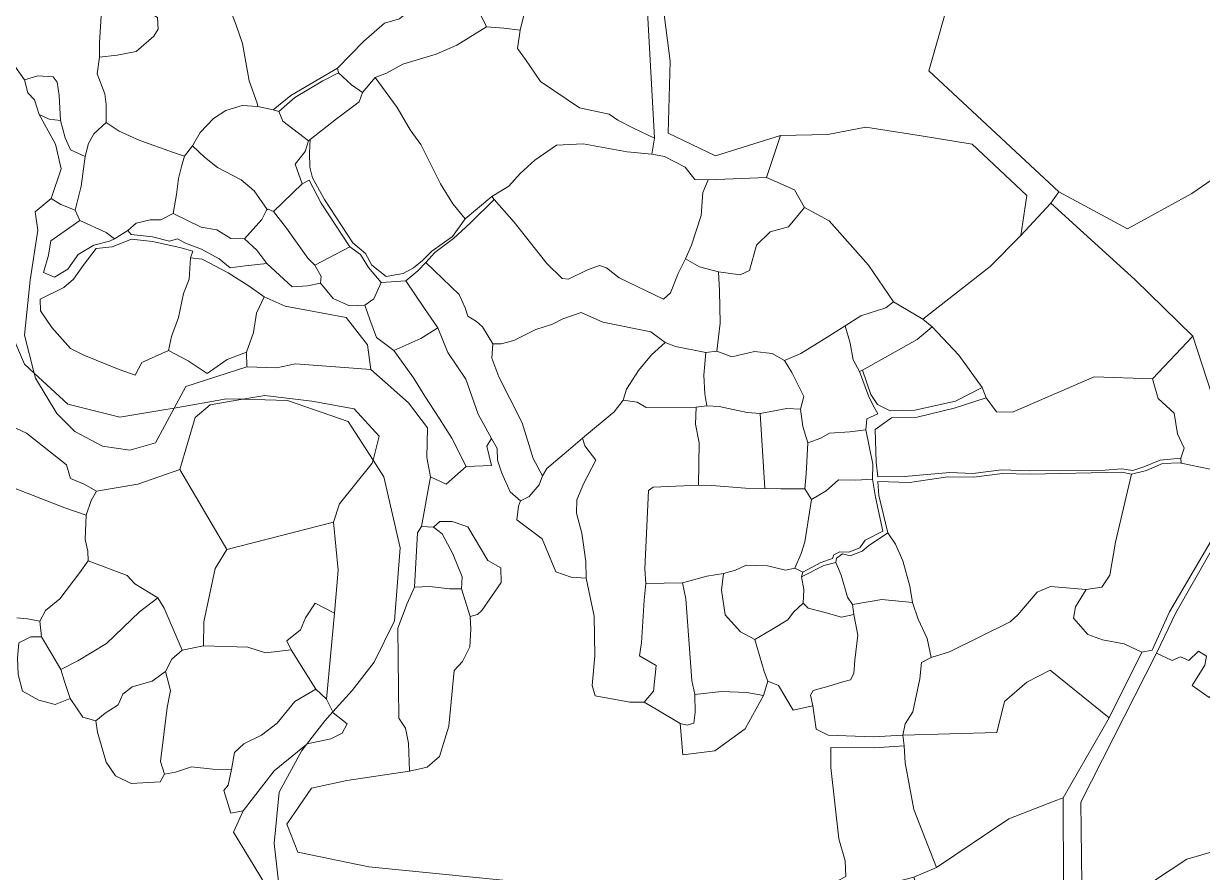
# Model space of a CAD drawing. Header units: metres. Extents: x 542555 to 550520, y 1840485 to 1846995.
# Drawn here: x 546544 to 546761.7, y 1842435 to 1842591.7 of the extents above; entities that cross this region are included whole.
import ezdxf

# ---------------------------------------------------------------- set-up
doc = ezdxf.new("R2010")
doc.units = ezdxf.units.M
doc.header["$MEASUREMENT"] = 0
doc.layers.add('Level 30', color=7, linetype='Continuous', lineweight=0)

msp = doc.modelspace()

# ---------------------------------------------------------------- linework, layer by layer
at = {"layer": 'Level 30', "color": 7, "linetype": 'Continuous', "lineweight": 0, "flags": 128}
for points in [[(546774.9084, 1842576.631), (546769.74, 1842573.51), (546770.14, 1842567.5), (546759.72, 1842560.31), (546747.83, 1842553.77), (546735.12, 1842560.61), (546711.15, 1842582.94), (546715.5, 1842598.3), (546733.83, 1842623.23), (546731.42, 1842627.58), (546741.37, 1842633.9), (546760.7578, 1842636.3566), (546762.65, 1842631.98), (546766.62, 1842621.97), (546768.55, 1842609.76), (546769.1254, 1842605.203), (546768.72, 1842604.3), (546769.6391, 1842601.1351), (546771.76, 1842584.34), (546774.11, 1842578.05), (546774.9084, 1842576.631)], [(546635.24, 1842587.09), (546635.68, 1842590.43), (546636.42, 1842593.45), (546641.15, 1842596.56), (546645.46, 1842598.52), (546651.47, 1842599.44), (546656.52, 1842600.63), (546658.72, 1842602.72), (546660.49, 1842570.51), (546656.66, 1842572.37), (546653.71, 1842573.85), (546652.16, 1842574.93), (546646.69, 1842576.12), (546639.45, 1842580.97), (546636.68, 1842585.05), (546635.24, 1842587.09)], [(546623.57, 1842597.89), (546625.41, 1842595.74), (546628.52, 1842596.75), (546631.09, 1842598.69), (546628.81, 1842595.6), (546628.32, 1842593.47), (546629.47, 1842591.06), (546624.04, 1842587.7), (546620.18, 1842586.01), (546614.06, 1842584.16), (546611.01, 1842582.53), (546608.95, 1842581.69), (546606.58, 1842578.92), (546604.58, 1842580.34), (546602.15, 1842582.59), (546601.98, 1842583.41), (546606.84, 1842588.43), (546610.65, 1842591.73), (546613.45, 1842592.55), (546616.9, 1842595.43), (546620.09, 1842596.91), (546623.57, 1842597.89)], [(546561.3, 1842585.84), (546558.07, 1842585.48), (546558.05, 1842588.16), (546558.45, 1842594.03), (546560.53, 1842597.37), (546562.17, 1842595.88), (546564.58, 1842594.76), (546566.76, 1842594.07), (546568.74, 1842592.79), (546568.89, 1842590.62), (546568.06, 1842589.37), (546564.85, 1842586.51), (546561.3, 1842585.84)], [(546635.68, 1842590.43), (546635.24, 1842587.09), (546636.68, 1842585.05), (546639.45, 1842580.97), (546646.69, 1842576.12), (546652.16, 1842574.93), (546653.71, 1842573.85), (546656.66, 1842572.37), (546660.49, 1842570.51), (546659.99, 1842567.55), (546655.44, 1842568), (546647.31, 1842569.46), (546642.4, 1842569.22), (546638.43, 1842566.44), (546635.68, 1842564.01), (546633.6, 1842561.64), (546630.49, 1842559.77), (546625.57, 1842555.65), (546623.31, 1842558.4), (546620.99, 1842562.1), (546617.38, 1842569.33), (546615.4, 1842572.06), (546613.02, 1842576.19), (546608.95, 1842581.69), (546611.01, 1842582.53), (546614.06, 1842584.16), (546620.18, 1842586.01), (546624.04, 1842587.7), (546629.47, 1842591.06), (546632.71, 1842590.81), (546635.68, 1842590.43)], [(546601.98, 1842583.41), (546602.15, 1842582.59), (546599.29, 1842581.1), (546594.13, 1842578), (546591.18, 1842575.45), (546590.12, 1842575.72), (546593.4, 1842578.37), (546598.72, 1842581.55), (546601.98, 1842583.41)], [(546544.24, 1842581.28), (546546.67, 1842582), (546549.49, 1842581.81), (546550.25, 1842580.85), (546550.59, 1842578.42), (546550.87, 1842573.78), (546548.76, 1842574.04), (546546.91, 1842574.88), (546546.07, 1842577.57), (546544.85, 1842578.89), (546544.24, 1842581.28)], [(546601.83, 1842574.09), (546596.97, 1842570.3), (546596.63, 1842570.03), (546591.9, 1842573.66), (546591.18, 1842575.45), (546594.13, 1842578), (546599.29, 1842581.1), (546602.15, 1842582.59), (546604.58, 1842580.34), (546606.58, 1842578.92), (546605.96, 1842577.25), (546601.83, 1842574.09)], [(546608.95, 1842581.69), (546613.02, 1842576.19), (546615.4, 1842572.06), (546617.38, 1842569.33), (546620.99, 1842562.1), (546623.31, 1842558.4), (546625.57, 1842555.65), (546623.19, 1842552.35), (546619.41, 1842549.66), (546617.7, 1842547.94), (546615.99, 1842546.58), (546614.1, 1842545.55), (546610.96, 1842544.99), (546608.3, 1842547.11), (546607.15, 1842549.24), (546604.83, 1842551.18), (546599.57, 1842559.18), (546597.37, 1842563.21), (546596.89, 1842565.17), (546596.81, 1842567.82), (546596.97, 1842570.3), (546601.83, 1842574.09), (546605.96, 1842577.25), (546606.58, 1842578.92), (546608.95, 1842581.69)], [(546550.87, 1842573.78), (546551.72, 1842570.59), (546552.7, 1842568.37), (546555.41, 1842567.15), (546554.68, 1842561.66), (546553.54, 1842557.21), (546550.9, 1842558.28), (546549.11, 1842559.36), (546550.98, 1842564.86), (546549.95, 1842569.39), (546546.91, 1842574.88), (546548.76, 1842574.04), (546550.87, 1842573.78)], [(546591.18, 1842575.45), (546591.9, 1842573.66), (546596.63, 1842570.03), (546596, 1842568.03), (546594.2, 1842565.7), (546595.46, 1842562.11), (546590.18, 1842557.02), (546589.2, 1842557.43), (546589.03, 1842557.34), (546586.62, 1842560.82), (546584.18, 1842562.83), (546579.86, 1842565.09), (546577.42, 1842567.02), (546575.21, 1842569.08), (546576.62, 1842571.55), (546579.1, 1842574.17), (546581.37, 1842575.6), (546584.42, 1842576.52), (546587.3, 1842576.38), (546590.12, 1842575.72), (546591.18, 1842575.45)], [(546559.3, 1842573.4), (546561.7, 1842571.82), (546565.48, 1842570.07), (546571.71, 1842567.87), (546573.75, 1842567.22), (546573.19, 1842565.28), (546572.62, 1842563.05), (546572.26, 1842560.12), (546571.67, 1842556.62), (546569.4, 1842555.48), (546567.4, 1842555.45), (546564.83, 1842554.82), (546563.27, 1842553.51), (546560.81, 1842551.95), (546559.26, 1842553.11), (546554.43, 1842555.34), (546553.54, 1842557.21), (546554.68, 1842561.66), (546555.41, 1842567.15), (546556, 1842569.51), (546557, 1842571.35), (546559.3, 1842573.4)], [(546729.27, 1842559.94), (546728.14, 1842552.57), (546722.48, 1842546.84), (546710.06, 1842537.15), (546704.6, 1842540.34), (546699.99, 1842547.07), (546692.74, 1842555.27), (546688.21, 1842557.7), (546686.35, 1842560.98), (546681.17, 1842563.28), (546683.78, 1842571.02), (546692.53, 1842571.17), (546699.53, 1842572.53), (546709.75, 1842570.93), (546719.14, 1842569.41), (546729.27, 1842559.94)], [(546630.49, 1842559.77), (546630.91, 1842559.19), (546626.47, 1842554.82), (546623.43, 1842551.99), (546619.94, 1842549.42), (546618.27, 1842547.6), (546616.85, 1842546.07), (546614.63, 1842544.18), (546610.05, 1842543.86), (546607.69, 1842546.63), (546606.25, 1842549.05), (546604.28, 1842550.5), (546598.95, 1842558.5), (546596.73, 1842562.75), (546595.46, 1842562.11), (546594.2, 1842565.7), (546596, 1842568.03), (546596.63, 1842570.03), (546596.97, 1842570.3), (546596.81, 1842567.82), (546596.89, 1842565.17), (546597.37, 1842563.21), (546599.57, 1842559.18), (546604.83, 1842551.18), (546607.15, 1842549.24), (546608.3, 1842547.11), (546610.96, 1842544.99), (546614.1, 1842545.55), (546615.99, 1842546.58), (546617.7, 1842547.94), (546619.41, 1842549.66), (546623.19, 1842552.35), (546625.57, 1842555.65), (546630.49, 1842559.77)], [(546575.21, 1842569.08), (546577.42, 1842567.02), (546579.86, 1842565.09), (546584.18, 1842562.83), (546586.62, 1842560.82), (546589.03, 1842557.34), (546588.88, 1842557.26), (546588.01, 1842555.52), (546584.83, 1842551.97), (546582.32, 1842552.01), (546579.69, 1842553.58), (546576.82, 1842554.08), (546571.67, 1842556.62), (546572.26, 1842560.12), (546572.62, 1842563.05), (546573.19, 1842565.28), (546573.75, 1842567.22), (546575.21, 1842569.08)], [(546667.36, 1842550.78), (546666.24, 1842548.23), (546664.88, 1842545.55), (546663.47, 1842541.96), (546662.2, 1842540.84), (546653.98, 1842544.75), (546651.63, 1842546.57), (546650.37, 1842547.05), (546648.14, 1842546.24), (546644.64, 1842544.52), (546643.49, 1842544.65), (546640.65, 1842547.38), (546634.58, 1842555.02), (546630.91, 1842559.19), (546630.49, 1842559.77), (546633.6, 1842561.64), (546635.68, 1842564.01), (546638.43, 1842566.44), (546642.4, 1842569.22), (546647.31, 1842569.46), (546655.44, 1842568), (546659.99, 1842567.55), (546662.36, 1842567.15), (546666.19, 1842565.18), (546667.97, 1842562.91), (546670.44, 1842562.86), (546669.45, 1842560.5), (546669.14, 1842556.24), (546667.36, 1842550.78)], [(546604.28, 1842550.5), (546597.79, 1842547.1), (546596.52, 1842548.36), (546592.6, 1842553.89), (546590.18, 1842557.02), (546595.46, 1842562.11), (546596.73, 1842562.75), (546598.95, 1842558.5), (546604.28, 1842550.5)], [(546676.34, 1842545.3), (546672.31, 1842545.85), (546668.8, 1842546.81), (546666.24, 1842548.23), (546667.36, 1842550.78), (546669.14, 1842556.24), (546669.45, 1842560.5), (546670.44, 1842562.86), (546681.17, 1842563.28), (546686.35, 1842560.98), (546688.21, 1842557.7), (546685.23, 1842554.14), (546681.87, 1842553.25), (546679.34, 1842550.79), (546678.05, 1842546.1), (546676.34, 1842545.3)], [(546612.38, 1842531.37), (546616.04, 1842526.29), (546618.14, 1842522.93), (546620.74, 1842518.89), (546623.09, 1842515.2), (546625.75, 1842509.96), (546622.05, 1842506.69), (546619.14, 1842508.02), (546618.47, 1842511.59), (546618.61, 1842517.06), (546615.12, 1842521.69), (546608.14, 1842527.85), (546607.51, 1842532.42), (546603.6, 1842537.41), (546592.35, 1842539.52), (546588.43, 1842541.27), (546585.68, 1842543.23), (546581.82, 1842545.7), (546576.98, 1842548.17), (546574.86, 1842548.47), (546575.31, 1842549.7), (546572.91, 1842550.37), (546567.86, 1842551.45), (546563.95, 1842551.86), (546560.37, 1842550.45), (546557.42, 1842550.18), (546555.05, 1842547.02), (546553.28, 1842544.48), (546551.45, 1842542.97), (546547.13, 1842540.79), (546547.15, 1842538.65), (546549.24, 1842535.6), (546552.69, 1842531.73), (546555.18, 1842530.46), (546561.67, 1842527.81), (546564.65, 1842526.8), (546565.88, 1842529.15), (546570.8, 1842531.35), (546574.45, 1842529.46), (546577.96, 1842527.13), (546581.62, 1842529.67), (546585.17, 1842531.03), (546585.26, 1842528.35), (546574, 1842524.69), (546571.8516, 1842520.7213), (546569.59, 1842520.32), (546561.81, 1842519.02), (546552.21, 1842521.44), (546545.988, 1842527.15), (546544.22, 1842534.16), (546545.28, 1842544.32), (546546.65, 1842553.57), (546546.19, 1842556.94), (546549.11, 1842559.36), (546550.9, 1842558.28), (546553.54, 1842557.21), (546554.43, 1842555.34), (546549.09, 1842551.58), (546548.64, 1842548.93), (546547.74, 1842545.75), (546549.77, 1842544.85), (546552.24, 1842546.36), (546554.14, 1842549.03), (546556.99, 1842550.8), (546559.88, 1842551.52), (546560.81, 1842551.95), (546563.27, 1842553.51), (546563.93, 1842552.72), (546567.82, 1842552.32), (546570.98, 1842551.5), (546572.46, 1842551.92), (546573.96, 1842551.14), (546576.86, 1842550.02), (546580.13, 1842548.25), (546582.16, 1842546.59), (546584.95, 1842546.96), (546588.94, 1842547.41), (546593.61, 1842543.07), (546596.43, 1842543.3), (546598.85, 1842543.76), (546601.22, 1842540.96), (546604.22, 1842539.59), (546607.02, 1842539.73), (546607.98, 1842537.04), (546609.22, 1842533.73), (546612.38, 1842531.37)], [(546597.79, 1842547.1), (546598.96, 1842544.98), (546598.85, 1842543.76), (546596.43, 1842543.3), (546593.61, 1842543.07), (546588.94, 1842547.41), (546587.09, 1842549.88), (546584.83, 1842551.97), (546588.01, 1842555.52), (546588.88, 1842557.26), (546589.03, 1842557.34), (546589.2, 1842557.43), (546590.18, 1842557.02), (546592.6, 1842553.89), (546596.52, 1842548.36), (546597.79, 1842547.1)], [(546672.31, 1842545.85), (546672.51, 1842542.33), (546672.62, 1842536.41), (546671.99, 1842531.22), (546670, 1842530.97), (546664.41, 1842532.09), (546662.46, 1842532.8), (546659.83, 1842534.78), (546650.96, 1842536.6), (546646.96, 1842538.37), (546643.61, 1842537.19), (546641.66, 1842536.23), (546638.61, 1842535.2), (546634.52, 1842533.18), (546632.23, 1842532.59), (546630.65, 1842532.59), (546628.74, 1842535.7), (546627.65, 1842536.72), (546626.03, 1842537.67), (546625.57, 1842539.24), (546624.44, 1842541.67), (546618.27, 1842547.6), (546619.94, 1842549.42), (546623.43, 1842551.99), (546626.47, 1842554.82), (546630.91, 1842559.19), (546634.58, 1842555.02), (546640.65, 1842547.38), (546643.49, 1842544.65), (546644.64, 1842544.52), (546648.14, 1842546.24), (546650.37, 1842547.05), (546651.63, 1842546.57), (546653.98, 1842544.75), (546662.2, 1842540.84), (546663.47, 1842541.96), (546664.88, 1842545.55), (546666.24, 1842548.23), (546668.8, 1842546.81), (546672.31, 1842545.85)], [(546698.58, 1842537.72), (546695.71, 1842535.9), (546692.68, 1842533.99), (546687.51, 1842530.77), (546684.48, 1842529.51), (546682.21, 1842530.77), (546678.98, 1842531.14), (546674.8, 1842530.16), (546671.99, 1842531.22), (546672.62, 1842536.41), (546672.51, 1842542.33), (546672.31, 1842545.85), (546676.34, 1842545.3), (546678.05, 1842546.1), (546679.34, 1842550.79), (546681.87, 1842553.25), (546685.23, 1842554.14), (546688.21, 1842557.7), (546692.74, 1842555.27), (546699.99, 1842547.07), (546704.6, 1842540.34), (546703.24, 1842539.23), (546698.58, 1842537.72)], [(546759.89, 1842533.99), (546752.44, 1842526.12), (546741.65, 1842526.5), (546726.62, 1842519.94), (546723.63, 1842520.02), (546721.73, 1842522.62), (546720.98, 1842524.49), (546716.66, 1842530.48), (546711.76, 1842535.71), (546710.06, 1842537.15), (546722.48, 1842546.84), (546728.14, 1842552.57), (546733.69, 1842558.53), (546749.16, 1842544.47), (546759.89, 1842533.99)], [(546549.09, 1842551.58), (546554.43, 1842555.34), (546559.26, 1842553.11), (546560.81, 1842551.95), (546559.88, 1842551.52), (546556.99, 1842550.8), (546554.14, 1842549.03), (546552.24, 1842546.36), (546549.77, 1842544.85), (546547.74, 1842545.75), (546548.64, 1842548.93), (546549.09, 1842551.58)], [(546563.93, 1842552.72), (546563.27, 1842553.51), (546564.83, 1842554.82), (546567.4, 1842555.45), (546569.4, 1842555.48), (546571.67, 1842556.62), (546576.82, 1842554.08), (546579.69, 1842553.58), (546582.32, 1842552.01), (546584.83, 1842551.97), (546587.09, 1842549.88), (546588.94, 1842547.41), (546584.95, 1842546.96), (546582.16, 1842546.59), (546580.13, 1842548.25), (546576.86, 1842550.02), (546573.96, 1842551.14), (546572.46, 1842551.92), (546570.98, 1842551.5), (546567.82, 1842552.32), (546563.93, 1842552.72)], [(546570.8, 1842531.35), (546565.88, 1842529.15), (546564.65, 1842526.8), (546561.67, 1842527.81), (546555.18, 1842530.46), (546552.69, 1842531.73), (546549.24, 1842535.6), (546547.15, 1842538.65), (546547.13, 1842540.79), (546551.45, 1842542.97), (546553.28, 1842544.48), (546555.05, 1842547.02), (546557.42, 1842550.18), (546560.37, 1842550.45), (546563.95, 1842551.86), (546567.86, 1842551.45), (546572.91, 1842550.37), (546575.31, 1842549.7), (546574.86, 1842548.47), (546574.62, 1842544.5), (546573.54, 1842541.89), (546572.64, 1842537.44), (546571.33, 1842533.94), (546570.8, 1842531.35)], [(546574.86, 1842548.47), (546576.98, 1842548.17), (546581.82, 1842545.7), (546585.68, 1842543.23), (546588.43, 1842541.27), (546587.04, 1842538.26), (546586.48, 1842534.65), (546585.17, 1842531.03), (546581.62, 1842529.67), (546577.96, 1842527.13), (546574.45, 1842529.46), (546570.8, 1842531.35), (546571.33, 1842533.94), (546572.64, 1842537.44), (546573.54, 1842541.89), (546574.62, 1842544.5), (546574.86, 1842548.47)], [(546608.68, 1842540.86), (546607.02, 1842539.73), (546604.22, 1842539.59), (546601.22, 1842540.96), (546598.85, 1842543.76), (546598.96, 1842544.98), (546597.79, 1842547.1), (546604.28, 1842550.5), (546606.25, 1842549.05), (546607.69, 1842546.63), (546610.05, 1842543.86), (546608.68, 1842540.86)], [(546637.37, 1842504.39), (546635.79, 1842503.58), (546633.88, 1842505.25), (546632.34, 1842508.74), (546631.55, 1842511.09), (546631.47, 1842513.27), (546630.39, 1842515.13), (546627.97, 1842519.57), (546625.69, 1842526.08), (546622.36, 1842530.96), (546620.5, 1842535.55), (546618.04, 1842539.11), (546614.63, 1842544.18), (546616.85, 1842546.07), (546618.27, 1842547.6), (546624.44, 1842541.67), (546625.57, 1842539.24), (546626.03, 1842537.67), (546627.65, 1842536.72), (546628.74, 1842535.7), (546630.65, 1842532.59), (546630.48, 1842529.93), (546631.79, 1842526.47), (546633.82, 1842522.47), (546636.11, 1842518.02), (546638.08, 1842511.44), (546639.85, 1842508.21), (546639.24, 1842506.57), (546637.37, 1842504.39)], [(546614.63, 1842544.18), (546618.04, 1842539.11), (546620.5, 1842535.55), (546617.36, 1842533.54), (546612.38, 1842531.37), (546609.22, 1842533.73), (546607.98, 1842537.04), (546607.02, 1842539.73), (546608.68, 1842540.86), (546610.05, 1842543.86), (546614.63, 1842544.18)], [(546588.43, 1842541.27), (546592.35, 1842539.52), (546603.6, 1842537.41), (546607.51, 1842532.42), (546608.14, 1842527.85), (546594.24, 1842528.91), (546590.71, 1842528.17), (546585.26, 1842528.35), (546585.17, 1842531.03), (546586.48, 1842534.65), (546587.04, 1842538.26), (546588.43, 1842541.27)], [(546710.06, 1842537.15), (546711.76, 1842535.71), (546709.02, 1842533.35), (546698.92, 1842527.73), (546698.38, 1842527.47), (546697.17, 1842529.63), (546696.64, 1842532.69), (546695.71, 1842535.9), (546698.58, 1842537.72), (546703.24, 1842539.23), (546704.6, 1842540.34), (546710.06, 1842537.15)], [(546655.32, 1842524.2), (546654.71, 1842522.15), (546653.04, 1842520.01), (546647.23, 1842515.14), (546644.64, 1842512.97), (546640.66, 1842509.55), (546639.85, 1842508.21), (546638.08, 1842511.44), (546636.11, 1842518.02), (546633.82, 1842522.47), (546631.79, 1842526.47), (546630.48, 1842529.93), (546630.65, 1842532.59), (546632.23, 1842532.59), (546634.52, 1842533.18), (546638.61, 1842535.2), (546641.66, 1842536.23), (546643.61, 1842537.19), (546646.96, 1842538.37), (546650.96, 1842536.6), (546659.83, 1842534.78), (546662.46, 1842532.8), (546659.96, 1842530.52), (546657.53, 1842527.67), (546655.32, 1842524.2)], [(546620.5, 1842535.55), (546622.36, 1842530.96), (546625.69, 1842526.08), (546627.97, 1842519.57), (546630.39, 1842515.13), (546629.53, 1842513.67), (546630.39, 1842510.15), (546625.75, 1842509.96), (546623.09, 1842515.2), (546620.74, 1842518.89), (546618.14, 1842522.93), (546616.04, 1842526.29), (546612.38, 1842531.37), (546617.36, 1842533.54), (546620.5, 1842535.55)], [(546700.01, 1842522.98), (546700.95, 1842521.06), (546701.76, 1842519.64), (546699.7, 1842518.75), (546699.53, 1842516.68), (546696.55, 1842516.32), (546692.8, 1842516.1), (546691.24, 1842515.2), (546688.83, 1842514.28), (546687.88, 1842517.31), (546687.45, 1842520.5), (546688.09, 1842522.83), (546685.89, 1842527.28), (546684.48, 1842529.51), (546687.51, 1842530.77), (546692.68, 1842533.99), (546695.71, 1842535.9), (546696.64, 1842532.69), (546697.17, 1842529.63), (546698.38, 1842527.47), (546700.01, 1842522.98)], [(546711.76, 1842535.71), (546716.66, 1842530.48), (546720.98, 1842524.49), (546716.09, 1842522.02), (546708.58, 1842520.36), (546704.02, 1842520.24), (546701.65, 1842521.39), (546700.42, 1842523.2), (546698.92, 1842527.73), (546709.02, 1842533.35), (546711.76, 1842535.71)], [(546763.07, 1842509.42), (546757.72, 1842510.58), (546757.67, 1842511.46), (546758.27, 1842513.3), (546757.06, 1842515.99), (546756.46, 1842519.78), (546753.49, 1842522.51), (546752.44, 1842526.12), (546759.89, 1842533.99), (546768.43, 1842507.74), (546763.07, 1842509.42)], [(546670, 1842530.97), (546669.6, 1842526.79), (546669.82, 1842523.33), (546670.16, 1842521.15), (546668.18, 1842520.89), (546659, 1842520.8), (546657.29, 1842521.79), (546654.71, 1842522.15), (546655.32, 1842524.2), (546657.53, 1842527.67), (546659.96, 1842530.52), (546662.46, 1842532.8), (546664.41, 1842532.09), (546670, 1842530.97)], [(546684.48, 1842529.51), (546685.89, 1842527.28), (546688.09, 1842522.83), (546687.45, 1842520.5), (546684.96, 1842520.67), (546680.01, 1842519.7), (546677.6, 1842519.88), (546672.42, 1842521), (546670.16, 1842521.15), (546669.82, 1842523.33), (546669.6, 1842526.79), (546670, 1842530.97), (546671.99, 1842531.22), (546674.8, 1842530.16), (546678.98, 1842531.14), (546682.21, 1842530.77), (546684.48, 1842529.51)], [(546571.8516, 1842520.7213), (546568.37, 1842514.29), (546563.67, 1842512.95), (546558.6, 1842513.69), (546553.53, 1842516.38), (546550.16, 1842519.72), (546546.22, 1842526.23), (546545.988, 1842527.15), (546552.21, 1842521.44), (546561.81, 1842519.02), (546569.59, 1842520.32), (546571.8516, 1842520.7213)], [(546757.67, 1842511.46), (546757.72, 1842510.58), (546757.55, 1842510.62), (546754.28, 1842510.52), (546751.32, 1842509.23), (546748.57, 1842508.52), (546746.78, 1842508.9), (546729.85, 1842508.54), (546724.77, 1842508.62), (546719.43, 1842508), (546714.66, 1842508.05), (546707.57, 1842507.01), (546701.73, 1842507.17), (546701.9, 1842504.6), (546703.57, 1842497.73), (546700, 1842495.29), (546698.87, 1842494.3), (546696.61, 1842493.48), (546695.24, 1842493.85), (546694.11, 1842493.02), (546694, 1842492.2), (546691.75, 1842491.67), (546687.67, 1842489.56), (546687.86, 1842490.46), (546691.21, 1842492.21), (546693.36, 1842492.97), (546693.6, 1842493.67), (546694.7, 1842494.21), (546696.4, 1842494.11), (546698.42, 1842494.94), (546699.41, 1842496.35), (546702.67, 1842497.99), (546701.32, 1842504.26), (546700.76, 1842507.62), (546700.8, 1842510.4), (546699.53, 1842516.68), (546699.7, 1842518.75), (546701.76, 1842519.64), (546700.95, 1842521.06), (546700.01, 1842522.98), (546698.38, 1842527.47), (546698.92, 1842527.73), (546700.42, 1842523.2), (546701.65, 1842521.39), (546704.02, 1842520.24), (546708.58, 1842520.36), (546716.09, 1842522.02), (546720.98, 1842524.49), (546721.73, 1842522.62), (546715.82, 1842520.69), (546709, 1842519.07), (546704.28, 1842518.91), (546701.23, 1842516.76), (546701.41, 1842510.74), (546701.73, 1842508.04), (546706.66, 1842508.09), (546715.01, 1842508.82), (546719.28, 1842508.67), (546724.59, 1842509.32), (546729.75, 1842509.17), (546743.73, 1842509.29), (546746.71, 1842509.52), (546748.79, 1842509.19), (546750.85, 1842509.88), (546753.88, 1842511.13), (546757.67, 1842511.46)], [(546752.44, 1842526.12), (546753.49, 1842522.51), (546756.46, 1842519.78), (546757.06, 1842515.99), (546758.27, 1842513.3), (546757.67, 1842511.46), (546753.88, 1842511.13), (546750.85, 1842509.88), (546748.79, 1842509.19), (546746.71, 1842509.52), (546743.73, 1842509.29), (546729.75, 1842509.17), (546724.59, 1842509.32), (546719.28, 1842508.67), (546715.01, 1842508.82), (546706.66, 1842508.09), (546701.73, 1842508.04), (546701.41, 1842510.74), (546701.23, 1842516.76), (546704.28, 1842518.91), (546709, 1842519.07), (546715.82, 1842520.69), (546721.73, 1842522.62), (546723.63, 1842520.02), (546726.62, 1842519.94), (546741.65, 1842526.5), (546752.44, 1842526.12)], [(546608.41, 1842510.53), (546602.33, 1842503.08), (546601.28, 1842499.68), (546581.54, 1842494.64), (546572.89, 1842509.38), (546575.69, 1842518.97), (546578.51, 1842521.3), (546584.5332, 1842522.3408), (546592.77, 1842522.1), (546603.95, 1842518.23), (546608.5617, 1842511.1168), (546608.41, 1842510.53)], [(546609.7, 1842515.52), (546608.5617, 1842511.1168), (546603.95, 1842518.23), (546592.77, 1842522.1), (546584.5332, 1842522.3408), (546588.58, 1842523.04), (546597.28, 1842521.97), (546605.05, 1842520.6), (546609.7, 1842515.52)], [(546668.74, 1842514.3), (546668.62, 1842506.49), (546660.24, 1842506.15), (546659.38, 1842505.52), (546658.75, 1842491.08), (546658.92, 1842488.34), (546658.62, 1842485.29), (546658.13, 1842477.41), (546657.71, 1842475.03), (546660.79, 1842473.21), (546660.31, 1842468.52), (546658.58, 1842466.45), (546655.94, 1842466.43), (546649.58, 1842467.61), (546649.01, 1842469.51), (546649.51, 1842475.03), (546649.38, 1842482.3), (546647.88, 1842489.35), (546647.81, 1842492.43), (546647.08, 1842497.67), (546646.09, 1842501.33), (546646.15, 1842503.77), (546647.46, 1842506.88), (546649.66, 1842511.09), (546647.66, 1842513.76), (546647.23, 1842515.14), (546653.04, 1842520.01), (546654.71, 1842522.15), (546657.29, 1842521.79), (546659, 1842520.8), (546668.18, 1842520.89), (546668.07, 1842517.78), (546668.74, 1842514.3)], [(546680.01, 1842519.7), (546680.87, 1842505.91), (546677.29, 1842505.95), (546671.08, 1842506.42), (546668.62, 1842506.49), (546668.74, 1842514.3), (546668.07, 1842517.78), (546668.18, 1842520.89), (546670.16, 1842521.15), (546672.42, 1842521), (546677.6, 1842519.88), (546680.01, 1842519.7)], [(546687.45, 1842520.5), (546687.88, 1842517.31), (546688.83, 1842514.28), (546688.51, 1842508.56), (546688.27, 1842505.83), (546683.83, 1842505.85), (546680.87, 1842505.91), (546680.01, 1842519.7), (546684.96, 1842520.67), (546687.45, 1842520.5)], [(546556.5, 1842503.68), (546555.62, 1842500.97), (546551.67, 1842502.3), (546541.41, 1842506.32), (546537.68, 1842509.07), (546538.45, 1842511.75), (546538.8, 1842514.21), (546540.49, 1842517.99), (546544.59, 1842516.11), (546551.98, 1842510.27), (546552.71, 1842507.73), (546555.25, 1842506.7), (546557.48, 1842505.36), (546556.5, 1842503.68)], [(546700.8, 1842510.4), (546700.76, 1842507.62), (546697.68, 1842507.39), (546694.45, 1842507.47), (546692.21, 1842505.46), (546689.52, 1842503.84), (546688.27, 1842505.83), (546688.51, 1842508.56), (546688.83, 1842514.28), (546691.24, 1842515.2), (546692.8, 1842516.1), (546696.55, 1842516.32), (546699.53, 1842516.68), (546700.8, 1842510.4)], [(546647.23, 1842515.14), (546647.66, 1842513.76), (546649.66, 1842511.09), (546647.46, 1842506.88), (546646.15, 1842503.77), (546646.09, 1842501.33), (546647.08, 1842497.67), (546647.81, 1842492.43), (546647.88, 1842489.35), (546645.14, 1842489.55), (546642.28, 1842490.5), (546639.75, 1842496.57), (546635.11, 1842500.08), (546635.39, 1842502.63), (546635.79, 1842503.58), (546637.37, 1842504.39), (546639.24, 1842506.57), (546639.85, 1842508.21), (546640.66, 1842509.55), (546644.64, 1842512.97), (546647.23, 1842515.14)], [(546572.89, 1842509.38), (546581.54, 1842494.64), (546579.38, 1842491.1), (546577.31, 1842481.31), (546577.27, 1842476.86), (546573.31, 1842476.07), (546569.98, 1842483.78), (546568.83, 1842485.74), (546564.57, 1842488.28), (546563.19, 1842489.83), (546555.98, 1842492.54), (546555.92, 1842494.31), (546555.44, 1842496.46), (546555.62, 1842500.97), (546556.5, 1842503.68), (546557.48, 1842505.36), (546565.16, 1842506.68), (546572.89, 1842509.38)], [(546608.5617, 1842511.1168), (546610.55, 1842508.05), (546613.56, 1842494.92), (546612.5, 1842481.46), (546608.73, 1842473.82), (546604.7, 1842468.63), (546601.1086, 1842464.6467), (546599.96, 1842467), (546601.42, 1842482.86), (546602.09, 1842490.81), (546601.28, 1842499.68), (546602.33, 1842503.08), (546608.41, 1842510.53), (546608.5617, 1842511.1168)], [(546757.72, 1842510.58), (546763.07, 1842509.42), (546768.43, 1842507.74), (546765.34, 1842499.81), (546755.55, 1842483.12), (546752.39, 1842476.07), (546750.47, 1842475.71), (546747.2, 1842477.2), (546743.2, 1842477.95), (546740.49, 1842478.94), (546737.88, 1842481.93), (546738.23, 1842484.07), (546740.18, 1842487.27), (546743.09, 1842487.66), (546744.55, 1842489.89), (546745.62, 1842495.99), (546748.57, 1842508.52), (546751.32, 1842509.23), (546754.28, 1842510.52), (546757.55, 1842510.62), (546757.72, 1842510.58)], [(546701.32, 1842504.26), (546702.67, 1842497.99), (546699.41, 1842496.35), (546698.42, 1842494.94), (546696.4, 1842494.11), (546694.7, 1842494.21), (546693.6, 1842493.67), (546693.36, 1842492.97), (546691.21, 1842492.21), (546687.86, 1842490.46), (546686.41, 1842491.19), (546687.6, 1842493.91), (546688.26, 1842496.07), (546689.52, 1842503.84), (546692.21, 1842505.46), (546694.45, 1842507.47), (546697.68, 1842507.39), (546700.76, 1842507.62), (546701.32, 1842504.26)], [(546743.09, 1842487.66), (546740.18, 1842487.27), (546733.58, 1842487.82), (546731.12, 1842486.75), (546727.61, 1842482.57), (546726.17, 1842481.31), (546714.97, 1842475.76), (546711.58, 1842474.7), (546710.84, 1842478.21), (546709.19, 1842481.8), (546708.11, 1842484.82), (546707.67, 1842487.86), (546706.34, 1842492.53), (546705.01, 1842495.62), (546703.57, 1842497.73), (546701.9, 1842504.6), (546701.73, 1842507.17), (546707.57, 1842507.01), (546714.66, 1842508.05), (546719.43, 1842508), (546724.77, 1842508.62), (546729.85, 1842508.54), (546746.78, 1842508.9), (546748.57, 1842508.52), (546745.62, 1842495.99), (546744.55, 1842489.89), (546743.09, 1842487.66)], [(546688.27, 1842505.83), (546689.52, 1842503.84), (546688.26, 1842496.07), (546687.6, 1842493.91), (546686.41, 1842491.19), (546684.7, 1842490.8), (546681.38, 1842491.62), (546677.43, 1842491.71), (546675.45, 1842490.84), (546673.25, 1842490.2), (546670.19, 1842489.71), (546665.7, 1842488.46), (546658.92, 1842488.34), (546658.75, 1842491.08), (546659.38, 1842505.52), (546660.24, 1842506.15), (546668.62, 1842506.49), (546671.08, 1842506.42), (546677.29, 1842505.95), (546680.87, 1842505.91), (546683.83, 1842505.85), (546688.27, 1842505.83)], [(546601.28, 1842499.68), (546602.09, 1842490.81), (546601.42, 1842482.86), (546597.86, 1842484.73), (546596.1, 1842481.99), (546595.13, 1842479.82), (546592.66, 1842477.8), (546593.46, 1842476.13), (546588.71, 1842475.58), (546585.43, 1842476.58), (546577.27, 1842476.86), (546577.31, 1842481.31), (546579.38, 1842491.1), (546581.54, 1842494.64), (546601.28, 1842499.68)], [(546619.73, 1842498.73), (546621.29, 1842497.51), (546623.26, 1842493.81), (546625.01, 1842489.58), (546624.85, 1842487.37), (546622.68, 1842487.39), (546619.01, 1842487.79), (546616.21, 1842487.67), (546616.78, 1842497.69), (546617.49, 1842498.86), (546619.73, 1842498.73)], [(546619.73, 1842498.73), (546620.87, 1842499.77), (546623.13, 1842499.82), (546626.06, 1842498.79), (546629.75, 1842492.59), (546632.13, 1842491.26), (546632.22, 1842488.56), (546628.61, 1842483.36), (546627.82, 1842482.61), (546626.45, 1842482.29), (546624.85, 1842487.37), (546625.01, 1842489.58), (546623.26, 1842493.81), (546621.29, 1842497.51), (546619.73, 1842498.73)], [(546702.5, 1842485.39), (546697.07, 1842484.45), (546696.11, 1842485.85), (546694.99, 1842489.92), (546694, 1842492.2), (546694.11, 1842493.02), (546695.24, 1842493.85), (546696.61, 1842493.48), (546698.87, 1842494.3), (546700, 1842495.29), (546703.57, 1842497.73), (546705.01, 1842495.62), (546706.34, 1842492.53), (546707.67, 1842487.86), (546708.11, 1842484.82), (546702.5, 1842485.39)], [(546554.05, 1842474.07), (546550.91, 1842472.51), (546549.27, 1842475.3), (546547.34, 1842478.52), (546547.04, 1842481.43), (546548.09, 1842483.4), (546550.71, 1842485.51), (546554.45, 1842490.4), (546555.98, 1842492.54), (546563.19, 1842489.83), (546564.57, 1842488.28), (546568.83, 1842485.74), (546565.43, 1842483.14), (546559.33, 1842477.31), (546554.05, 1842474.07)], [(546697.07, 1842484.45), (546697.33, 1842482.65), (546695.03, 1842482.14), (546691.77, 1842483.08), (546688.86, 1842483.78), (546687.97, 1842484.7), (546688.1, 1842487.24), (546687.67, 1842489.56), (546691.75, 1842491.67), (546694, 1842492.2), (546694.99, 1842489.92), (546696.11, 1842485.85), (546697.07, 1842484.45)], [(546681.46, 1842470.32), (546680.63, 1842467.7), (546677.55, 1842468.26), (546672.87, 1842468.41), (546667.95, 1842467.87), (546667.4, 1842470.44), (546666.32, 1842485.55), (546665.7, 1842488.46), (546670.19, 1842489.71), (546673.25, 1842490.2), (546672.87, 1842487.11), (546673.53, 1842482.58), (546676.37, 1842479.44), (546679.06, 1842478.02), (546680.77, 1842472.14), (546681.46, 1842470.32)], [(546687.67, 1842489.56), (546688.1, 1842487.24), (546687.97, 1842484.7), (546686.18, 1842483.06), (546685.11, 1842481.67), (546682.15, 1842479.86), (546679.06, 1842478.02), (546676.37, 1842479.44), (546673.53, 1842482.58), (546672.87, 1842487.11), (546673.25, 1842490.2), (546675.45, 1842490.84), (546677.43, 1842491.71), (546681.38, 1842491.62), (546684.7, 1842490.8), (546686.41, 1842491.19), (546687.86, 1842490.46), (546687.67, 1842489.56)], [(546618.54, 1842454.48), (546615.26, 1842453.73), (546615.11, 1842458.92), (546614.53, 1842461.65), (546613.32, 1842463.48), (546613.11, 1842480.1), (546614.88, 1842484.66), (546616.21, 1842487.67), (546619.01, 1842487.79), (546622.68, 1842487.39), (546624.85, 1842487.37), (546626.45, 1842482.29), (546626.61, 1842479.95), (546626.43, 1842476.68), (546625.08, 1842473.97), (546623.53, 1842472.29), (546622.55, 1842462.04), (546620.83, 1842456.42), (546618.54, 1842454.48)], [(546667.95, 1842467.87), (546668.04, 1842464.57), (546667.8, 1842462.61), (546666.55, 1842462.19), (546665.24, 1842462.51), (546660.82, 1842465.17), (546658.58, 1842466.45), (546660.31, 1842468.52), (546660.79, 1842473.21), (546657.71, 1842475.03), (546658.13, 1842477.41), (546658.62, 1842485.29), (546658.92, 1842488.34), (546665.7, 1842488.46), (546666.32, 1842485.55), (546667.4, 1842470.44), (546667.95, 1842467.87)], [(546740.18, 1842487.27), (546738.23, 1842484.07), (546737.88, 1842481.93), (546740.49, 1842478.94), (546743.2, 1842477.95), (546747.2, 1842477.2), (546750.47, 1842475.71), (546744.43, 1842463.6), (546733.57, 1842472.38), (546729.24, 1842470.13), (546725.14, 1842466.56), (546723.72, 1842460.84), (546706.32, 1842460.36), (546706.8, 1842462.44), (546708.18, 1842464.68), (546709.48, 1842470.75), (546709.78, 1842473.79), (546711.58, 1842474.7), (546714.97, 1842475.76), (546726.17, 1842481.31), (546727.61, 1842482.57), (546731.12, 1842486.75), (546733.58, 1842487.82), (546740.18, 1842487.27)], [(546571.38, 1842474.37), (546570.21, 1842472.14), (546567.75, 1842470.36), (546564.06, 1842469.3), (546562.36, 1842467.92), (546561.5, 1842465.95), (546559.12, 1842464.43), (546557.35, 1842463.02), (546554.98, 1842463.71), (546552.63, 1842467.13), (546551.58, 1842470.3), (546550.91, 1842472.51), (546554.05, 1842474.07), (546559.33, 1842477.31), (546565.43, 1842483.14), (546568.83, 1842485.74), (546569.98, 1842483.78), (546573.31, 1842476.07), (546571.38, 1842474.37)], [(546708.11, 1842484.82), (546709.19, 1842481.8), (546710.84, 1842478.21), (546711.58, 1842474.7), (546709.78, 1842473.79), (546709.48, 1842470.75), (546708.18, 1842464.68), (546706.8, 1842462.44), (546706.32, 1842460.36), (546700.87, 1842460.09), (546692.59, 1842460.38), (546690.34, 1842461.46), (546689.71, 1842465.81), (546689.29, 1842467.73), (546689.77, 1842468.64), (546692.67, 1842469.42), (546695.3, 1842470.21), (546696.7, 1842470.56), (546697.33, 1842471.78), (546697.52, 1842474.2), (546698.07, 1842478.85), (546697.33, 1842482.65), (546697.07, 1842484.45), (546702.5, 1842485.39), (546708.11, 1842484.82)], [(546593.46, 1842476.13), (546592.66, 1842477.8), (546595.13, 1842479.82), (546596.1, 1842481.99), (546597.86, 1842484.73), (546601.42, 1842482.86), (546599.96, 1842467), (546597.99, 1842468.85), (546593.46, 1842476.13)], [(546697.33, 1842482.65), (546698.07, 1842478.85), (546697.52, 1842474.2), (546697.33, 1842471.78), (546696.7, 1842470.56), (546695.3, 1842470.21), (546692.67, 1842469.42), (546689.77, 1842468.64), (546689.29, 1842467.73), (546689.71, 1842465.81), (546686.1, 1842464.99), (546683.42, 1842469.51), (546681.46, 1842470.32), (546680.77, 1842472.14), (546679.06, 1842478.02), (546682.15, 1842479.86), (546685.11, 1842481.67), (546686.18, 1842483.06), (546687.97, 1842484.7), (546688.86, 1842483.78), (546691.77, 1842483.08), (546695.03, 1842482.14), (546697.33, 1842482.65)], [(546546.83, 1842466.84), (546543.86, 1842468.46), (546543.06, 1842471.55), (546542.92, 1842474.59), (546543.14, 1842477.38), (546545.35, 1842478.52), (546547.34, 1842478.52), (546549.27, 1842475.3), (546550.91, 1842472.51), (546551.58, 1842470.3), (546552.63, 1842467.13), (546549.85, 1842466), (546546.83, 1842466.84)], [(546593.46, 1842476.13), (546597.99, 1842468.85), (546594.13, 1842466.59), (546590.85, 1842462.56), (546587.97, 1842460.4), (546584.7, 1842458.8), (546582.98, 1842457.2), (546582.44, 1842454.03), (546578.95, 1842454.07), (546575.06, 1842454.56), (546572.09, 1842453.56), (546570.07, 1842453.15), (546569.34, 1842455.52), (546570.52, 1842465.45), (546571.18, 1842468.59), (546570.21, 1842472.14), (546571.38, 1842474.37), (546573.31, 1842476.07), (546577.27, 1842476.86), (546585.43, 1842476.58), (546588.71, 1842475.58), (546593.46, 1842476.13)], [(546758.79, 1842437.52), (546741.08, 1842425.83), (546739.41, 1842432.9), (546739.21, 1842447.99), (546753.16, 1842475.53), (546756.1, 1842474.16), (546757.63, 1842474.85), (546759.12, 1842474.12), (546760.95, 1842475.89), (546762.41, 1842474.95), (546762.13, 1842473.26), (546759.76, 1842469.54), (546762.93, 1842467.33), (546765.09, 1842469.66), (546767.45, 1842466.43), (546770.33, 1842460.34), (546773.61, 1842456.74), (546772.76, 1842454.64), (546774.75, 1842451.69), (546773.59, 1842448.83), (546769.41, 1842440.54), (546758.79, 1842437.52)], [(546706.32, 1842460.36), (546723.72, 1842460.84), (546725.14, 1842466.56), (546729.24, 1842470.13), (546733.57, 1842472.38), (546744.43, 1842463.6), (546735.95, 1842448.8), (546734.3, 1842448.22), (546725.93, 1842444.92), (546712.58, 1842435.93), (546708.37, 1842446.65), (546706.78, 1842455.26), (546706.62, 1842458.4), (546706.32, 1842460.36)], [(546569.34, 1842455.52), (546570.07, 1842453.15), (546569.27, 1842451.76), (546563.88, 1842451.46), (546561, 1842452.86), (546559.26, 1842455.36), (546557.67, 1842460.9), (546557.35, 1842463.02), (546559.12, 1842464.43), (546561.5, 1842465.95), (546562.36, 1842467.92), (546564.06, 1842469.3), (546567.75, 1842470.36), (546570.21, 1842472.14), (546571.18, 1842468.59), (546570.52, 1842465.45), (546569.34, 1842455.52)], [(546599.96, 1842467), (546601.1086, 1842464.6467), (546599.66, 1842463.04), (546596.2435, 1842458.6496), (546590.27, 1842453.82), (546584.6, 1842446.44), (546582.32, 1842445.99), (546581, 1842450.19), (546581.82, 1842451.12), (546582.44, 1842454.03), (546582.98, 1842457.2), (546584.7, 1842458.8), (546587.97, 1842460.4), (546590.85, 1842462.56), (546594.13, 1842466.59), (546597.99, 1842468.85), (546599.96, 1842467)], [(546667.95, 1842467.87), (546672.87, 1842468.41), (546677.55, 1842468.26), (546680.63, 1842467.7), (546677.26, 1842461.55), (546671.62, 1842457.47), (546665.72, 1842456.74), (546665.24, 1842462.51), (546666.55, 1842462.19), (546667.8, 1842462.61), (546668.04, 1842464.57), (546667.95, 1842467.87)], [(546601.1086, 1842464.6467), (546601.19, 1842464.48), (546603.77, 1842462.48), (546602.84, 1842460.75), (546600.75, 1842459.68), (546596.38, 1842458.76), (546596.2435, 1842458.6496), (546599.66, 1842463.04), (546601.1086, 1842464.6467)], [(546590.27, 1842453.82), (546596.2435, 1842458.6496), (546595.38, 1842457.54), (546591.23, 1842449.85), (546590.32, 1842440.41), (546591.3664, 1842431.1969), (546588.7, 1842432.78), (546582.82, 1842442.47), (546584.6, 1842446.44), (546590.27, 1842453.82)], [(546712.58, 1842435.93), (546708.38, 1842434.17), (546702.14, 1842432.56), (546695.48, 1842429.4), (546690.89, 1842427.36), (546689.46, 1842430.96), (546695.81, 1842434.29), (546695.7, 1842437.19), (546694.55, 1842441.25), (546693.04, 1842454.43), (546693.08, 1842458.12), (546701.08, 1842458.04), (546706.62, 1842458.4), (546706.78, 1842455.26), (546708.37, 1842446.65), (546712.58, 1842435.93)], [(546763.1, 1842411.29), (546754.67, 1842415.19), (546745.26, 1842422.08), (546741.08, 1842425.83), (546758.79, 1842437.52), (546769.41, 1842440.54), (546773.59, 1842448.83), (546774.75, 1842451.69), (546775.7, 1842450.6), (546779.47, 1842446.37), (546783.94, 1842443.99), (546789.35, 1842440.03), (546793.29, 1842438.04), (546793.71, 1842437.8), (546795.41, 1842430.48), (546802.58, 1842411.27), (546797.44, 1842410.43), (546781.16, 1842409.26), (546768.61, 1842409.83), (546763.1, 1842411.29)], [(546721.69, 1842415.03), (546715.11, 1842400.78), (546704.46, 1842407.48), (546707.02, 1842410.93), (546711.45, 1842413.01), (546713.58, 1842416.31), (546709.41, 1842424.94), (546709.57, 1842426.58), (546708.85, 1842432.76), (546708.38, 1842434.17), (546712.58, 1842435.93), (546725.93, 1842444.92), (546734.3, 1842448.22), (546735.95, 1842448.8), (546736, 1842432.84), (546738.84, 1842419.67), (546728.02, 1842416.38), (546721.69, 1842415.03)]]:
    msp.add_lwpolyline(points, close=True, dxfattribs=at)
for points in [[(546578.8, 1842603.21), (546583.26, 1842591.34), (546584.44, 1842588.01), (546585.68, 1842581.12), (546587.19, 1842576.95), (546587.3, 1842576.38), (546584.42, 1842576.52), (546581.37, 1842575.6), (546579.1, 1842574.17), (546576.62, 1842571.55), (546576.62, 1842571.55), (546575.21, 1842569.08), (546573.75, 1842567.22), (546571.71, 1842567.87), (546565.48, 1842570.07), (546561.7, 1842571.82), (546559.3, 1842573.4), (546559.27, 1842576.71), (546559.04, 1842578.73), (546557.6, 1842582.37), (546558.07, 1842585.48), (546561.3, 1842585.84), (546564.85, 1842586.51), (546568.06, 1842589.37), (546568.89, 1842590.62), (546568.74, 1842592.79)], [(546610.65, 1842591.73), (546606.84, 1842588.43), (546606.84, 1842588.43), (546601.98, 1842583.41), (546598.72, 1842581.55), (546593.4, 1842578.37), (546590.12, 1842575.72), (546587.3, 1842576.38), (546587.19, 1842576.95), (546585.68, 1842581.12), (546584.44, 1842588.01), (546583.26, 1842591.34), (546578.8, 1842603.21)], [(546661.06, 1842602.94), (546663.39, 1842584.72), (546663.39, 1842584.72), (546663.05, 1842571.45), (546671.76, 1842567.26), (546683.78, 1842571.02), (546681.17, 1842563.28), (546670.44, 1842562.86), (546667.97, 1842562.91), (546666.19, 1842565.18), (546662.36, 1842567.15), (546659.99, 1842567.55), (546660.49, 1842570.51), (546658.72, 1842602.72)], [(546715.5, 1842598.3), (546711.15, 1842582.94), (546735.12, 1842560.61), (546733.69, 1842558.53), (546728.14, 1842552.57), (546729.27, 1842559.94), (546719.14, 1842569.41), (546709.75, 1842570.93), (546699.53, 1842572.53), (546692.53, 1842571.17), (546683.78, 1842571.02), (546671.76, 1842567.26), (546663.05, 1842571.45), (546663.39, 1842584.72), (546661.06, 1842602.94)], [(546558.45, 1842594.03), (546558.05, 1842588.16), (546558.07, 1842585.48), (546557.6, 1842582.37), (546559.04, 1842578.73), (546559.27, 1842576.71), (546559.3, 1842573.4), (546557, 1842571.35), (546556, 1842569.51), (546556, 1842569.51), (546555.41, 1842567.15), (546552.7, 1842568.37), (546551.72, 1842570.59), (546550.87, 1842573.78), (546550.59, 1842578.42), (546550.25, 1842580.85), (546549.49, 1842581.81), (546546.67, 1842582), (546544.24, 1842581.28), (546541.37, 1842585.31)], [(546636.42, 1842593.45), (546635.68, 1842590.43), (546632.71, 1842590.81), (546629.47, 1842591.06), (546628.32, 1842593.47)], [(546541.37, 1842585.31), (546544.24, 1842581.28), (546544.85, 1842578.89), (546546.07, 1842577.57), (546546.91, 1842574.88), (546546.91, 1842574.88), (546549.95, 1842569.39), (546550.98, 1842564.86), (546549.11, 1842559.36), (546546.19, 1842556.94), (546546.65, 1842553.57), (546545.28, 1842544.32), (546544.22, 1842534.16), (546545.988, 1842527.15), (546544.19, 1842528.8), (546539.13, 1842540.66)], [(546768.43, 1842507.74), (546759.89, 1842533.99), (546749.16, 1842544.47), (546733.69, 1842558.53), (546735.12, 1842560.61), (546747.83, 1842553.77), (546759.72, 1842560.31), (546770.14, 1842567.5)], [(546539.13, 1842540.66), (546544.19, 1842528.8), (546545.988, 1842527.15), (546546.22, 1842526.23), (546550.16, 1842519.72), (546553.53, 1842516.38), (546558.6, 1842513.69), (546563.67, 1842512.95), (546568.37, 1842514.29), (546571.8516, 1842520.7213), (546581.48, 1842522.43), (546584.5332, 1842522.3408), (546578.51, 1842521.3), (546575.69, 1842518.97), (546575.69, 1842518.97), (546572.89, 1842509.38), (546565.16, 1842506.68), (546557.48, 1842505.36), (546555.25, 1842506.7), (546552.71, 1842507.73), (546551.98, 1842510.27), (546544.59, 1842516.11), (546540.49, 1842517.99)], [(546591.3664, 1842431.1969), (546590.32, 1842440.41), (546591.23, 1842449.85), (546595.38, 1842457.54), (546596.2435, 1842458.6496), (546596.38, 1842458.76), (546600.75, 1842459.68), (546602.84, 1842460.75), (546603.77, 1842462.48), (546601.19, 1842464.48), (546601.1086, 1842464.6467), (546604.7, 1842468.63), (546608.73, 1842473.82), (546612.5, 1842481.46), (546613.56, 1842494.92), (546610.55, 1842508.05), (546608.5617, 1842511.1168), (546609.7, 1842515.52), (546605.05, 1842520.6), (546597.28, 1842521.97), (546588.58, 1842523.04), (546584.5332, 1842522.3408), (546581.48, 1842522.43), (546571.8516, 1842520.7213), (546574, 1842524.69), (546585.26, 1842528.35), (546590.71, 1842528.17), (546594.24, 1842528.91), (546608.14, 1842527.85), (546615.12, 1842521.69), (546618.61, 1842517.06), (546618.47, 1842511.59), (546619.14, 1842508.02), (546617.49, 1842498.86), (546616.78, 1842497.69), (546616.21, 1842487.67), (546614.88, 1842484.66), (546613.11, 1842480.1), (546613.32, 1842463.48), (546614.53, 1842461.65), (546615.11, 1842458.92), (546615.26, 1842453.73), (546603.7, 1842452.02), (546597.21, 1842450.59), (546592.64, 1842443.97), (546594.68, 1842438.78), (546607.77, 1842436.1), (546645.47, 1842432.35)], [(546645.47, 1842432.35), (546607.77, 1842436.1), (546594.68, 1842438.78), (546592.64, 1842443.97), (546597.21, 1842450.59), (546603.7, 1842452.02), (546615.26, 1842453.73), (546618.54, 1842454.48), (546620.83, 1842456.42), (546622.55, 1842462.04), (546623.53, 1842472.29), (546625.08, 1842473.97), (546626.43, 1842476.68), (546626.61, 1842479.95), (546626.45, 1842482.29), (546627.82, 1842482.61), (546628.61, 1842483.36), (546632.22, 1842488.56), (546632.13, 1842491.26), (546629.75, 1842492.59), (546626.06, 1842498.79), (546623.13, 1842499.82), (546620.87, 1842499.77), (546619.73, 1842498.73), (546617.49, 1842498.86), (546619.14, 1842508.02), (546622.05, 1842506.69), (546625.75, 1842509.96), (546630.39, 1842510.15), (546629.53, 1842513.67), (546630.39, 1842515.13), (546631.47, 1842513.27), (546631.55, 1842511.09), (546632.34, 1842508.74), (546633.88, 1842505.25), (546635.79, 1842503.58), (546635.39, 1842502.63), (546635.11, 1842500.08), (546639.75, 1842496.57), (546642.28, 1842490.5), (546645.14, 1842489.55), (546647.88, 1842489.35), (546649.38, 1842482.3), (546649.51, 1842475.03), (546649.01, 1842469.51), (546649.58, 1842467.61), (546655.94, 1842466.43), (546658.58, 1842466.45), (546660.82, 1842465.17), (546665.24, 1842462.51), (546665.72, 1842456.74), (546671.62, 1842457.47), (546677.26, 1842461.55), (546680.63, 1842467.7), (546681.46, 1842470.32), (546683.42, 1842469.51), (546686.1, 1842464.99), (546689.71, 1842465.81), (546690.34, 1842461.46), (546692.59, 1842460.38), (546700.87, 1842460.09), (546706.32, 1842460.36), (546706.32, 1842460.36), (546706.62, 1842458.4), (546701.08, 1842458.04), (546693.08, 1842458.12), (546693.04, 1842454.43), (546694.55, 1842441.25), (546695.7, 1842437.19), (546695.81, 1842434.29)], [(546541.41, 1842506.32), (546551.67, 1842502.3), (546555.62, 1842500.97), (546555.44, 1842496.46), (546555.92, 1842494.31), (546555.98, 1842492.54), (546554.45, 1842490.4), (546550.71, 1842485.51), (546548.09, 1842483.4), (546548.09, 1842483.4), (546547.04, 1842481.43), (546544.75, 1842481.81), (546542.79, 1842482.01)], [(546766.05, 1842499.25), (546756.76, 1842482.95), (546753.16, 1842475.53), (546739.21, 1842447.99), (546739.41, 1842432.9), (546741.08, 1842425.83), (546745.26, 1842422.08), (546754.67, 1842415.19), (546754.9, 1842404.9), (546752.97, 1842388.1), (546749.09, 1842391.09), (546751.84, 1842397.19), (546752.35, 1842405.08), (546751.54, 1842412.93), (546746.12, 1842419.16), (546738.84, 1842419.67), (546736, 1842432.84), (546735.95, 1842448.8), (546744.43, 1842463.6), (546750.47, 1842475.71), (546752.39, 1842476.07), (546755.55, 1842483.12), (546765.34, 1842499.81)], [(546762.41, 1842474.95), (546760.95, 1842475.89), (546759.12, 1842474.12), (546757.63, 1842474.85), (546756.1, 1842474.16), (546753.16, 1842475.53), (546756.76, 1842482.95), (546766.05, 1842499.25)], [(546542.79, 1842482.01), (546544.75, 1842481.81), (546547.04, 1842481.43), (546547.04, 1842481.43), (546547.34, 1842478.52), (546545.35, 1842478.52), (546543.14, 1842477.38)], [(546762.93, 1842467.33), (546759.76, 1842469.54), (546762.13, 1842473.26)], [(546543.86, 1842468.46), (546546.83, 1842466.84), (546549.85, 1842466), (546552.63, 1842467.13), (546554.98, 1842463.71), (546557.35, 1842463.02), (546557.67, 1842460.9), (546559.26, 1842455.36), (546561, 1842452.86), (546563.88, 1842451.46), (546569.27, 1842451.76), (546570.07, 1842453.15), (546572.09, 1842453.56), (546575.06, 1842454.56), (546578.95, 1842454.07), (546582.44, 1842454.03), (546581.82, 1842451.12), (546581, 1842450.19), (546582.32, 1842445.99), (546584.6, 1842446.44), (546582.82, 1842442.47), (546588.7, 1842432.78)]]:
    msp.add_lwpolyline(points, dxfattribs=at)

doc.saveas('drawing.dxf')
